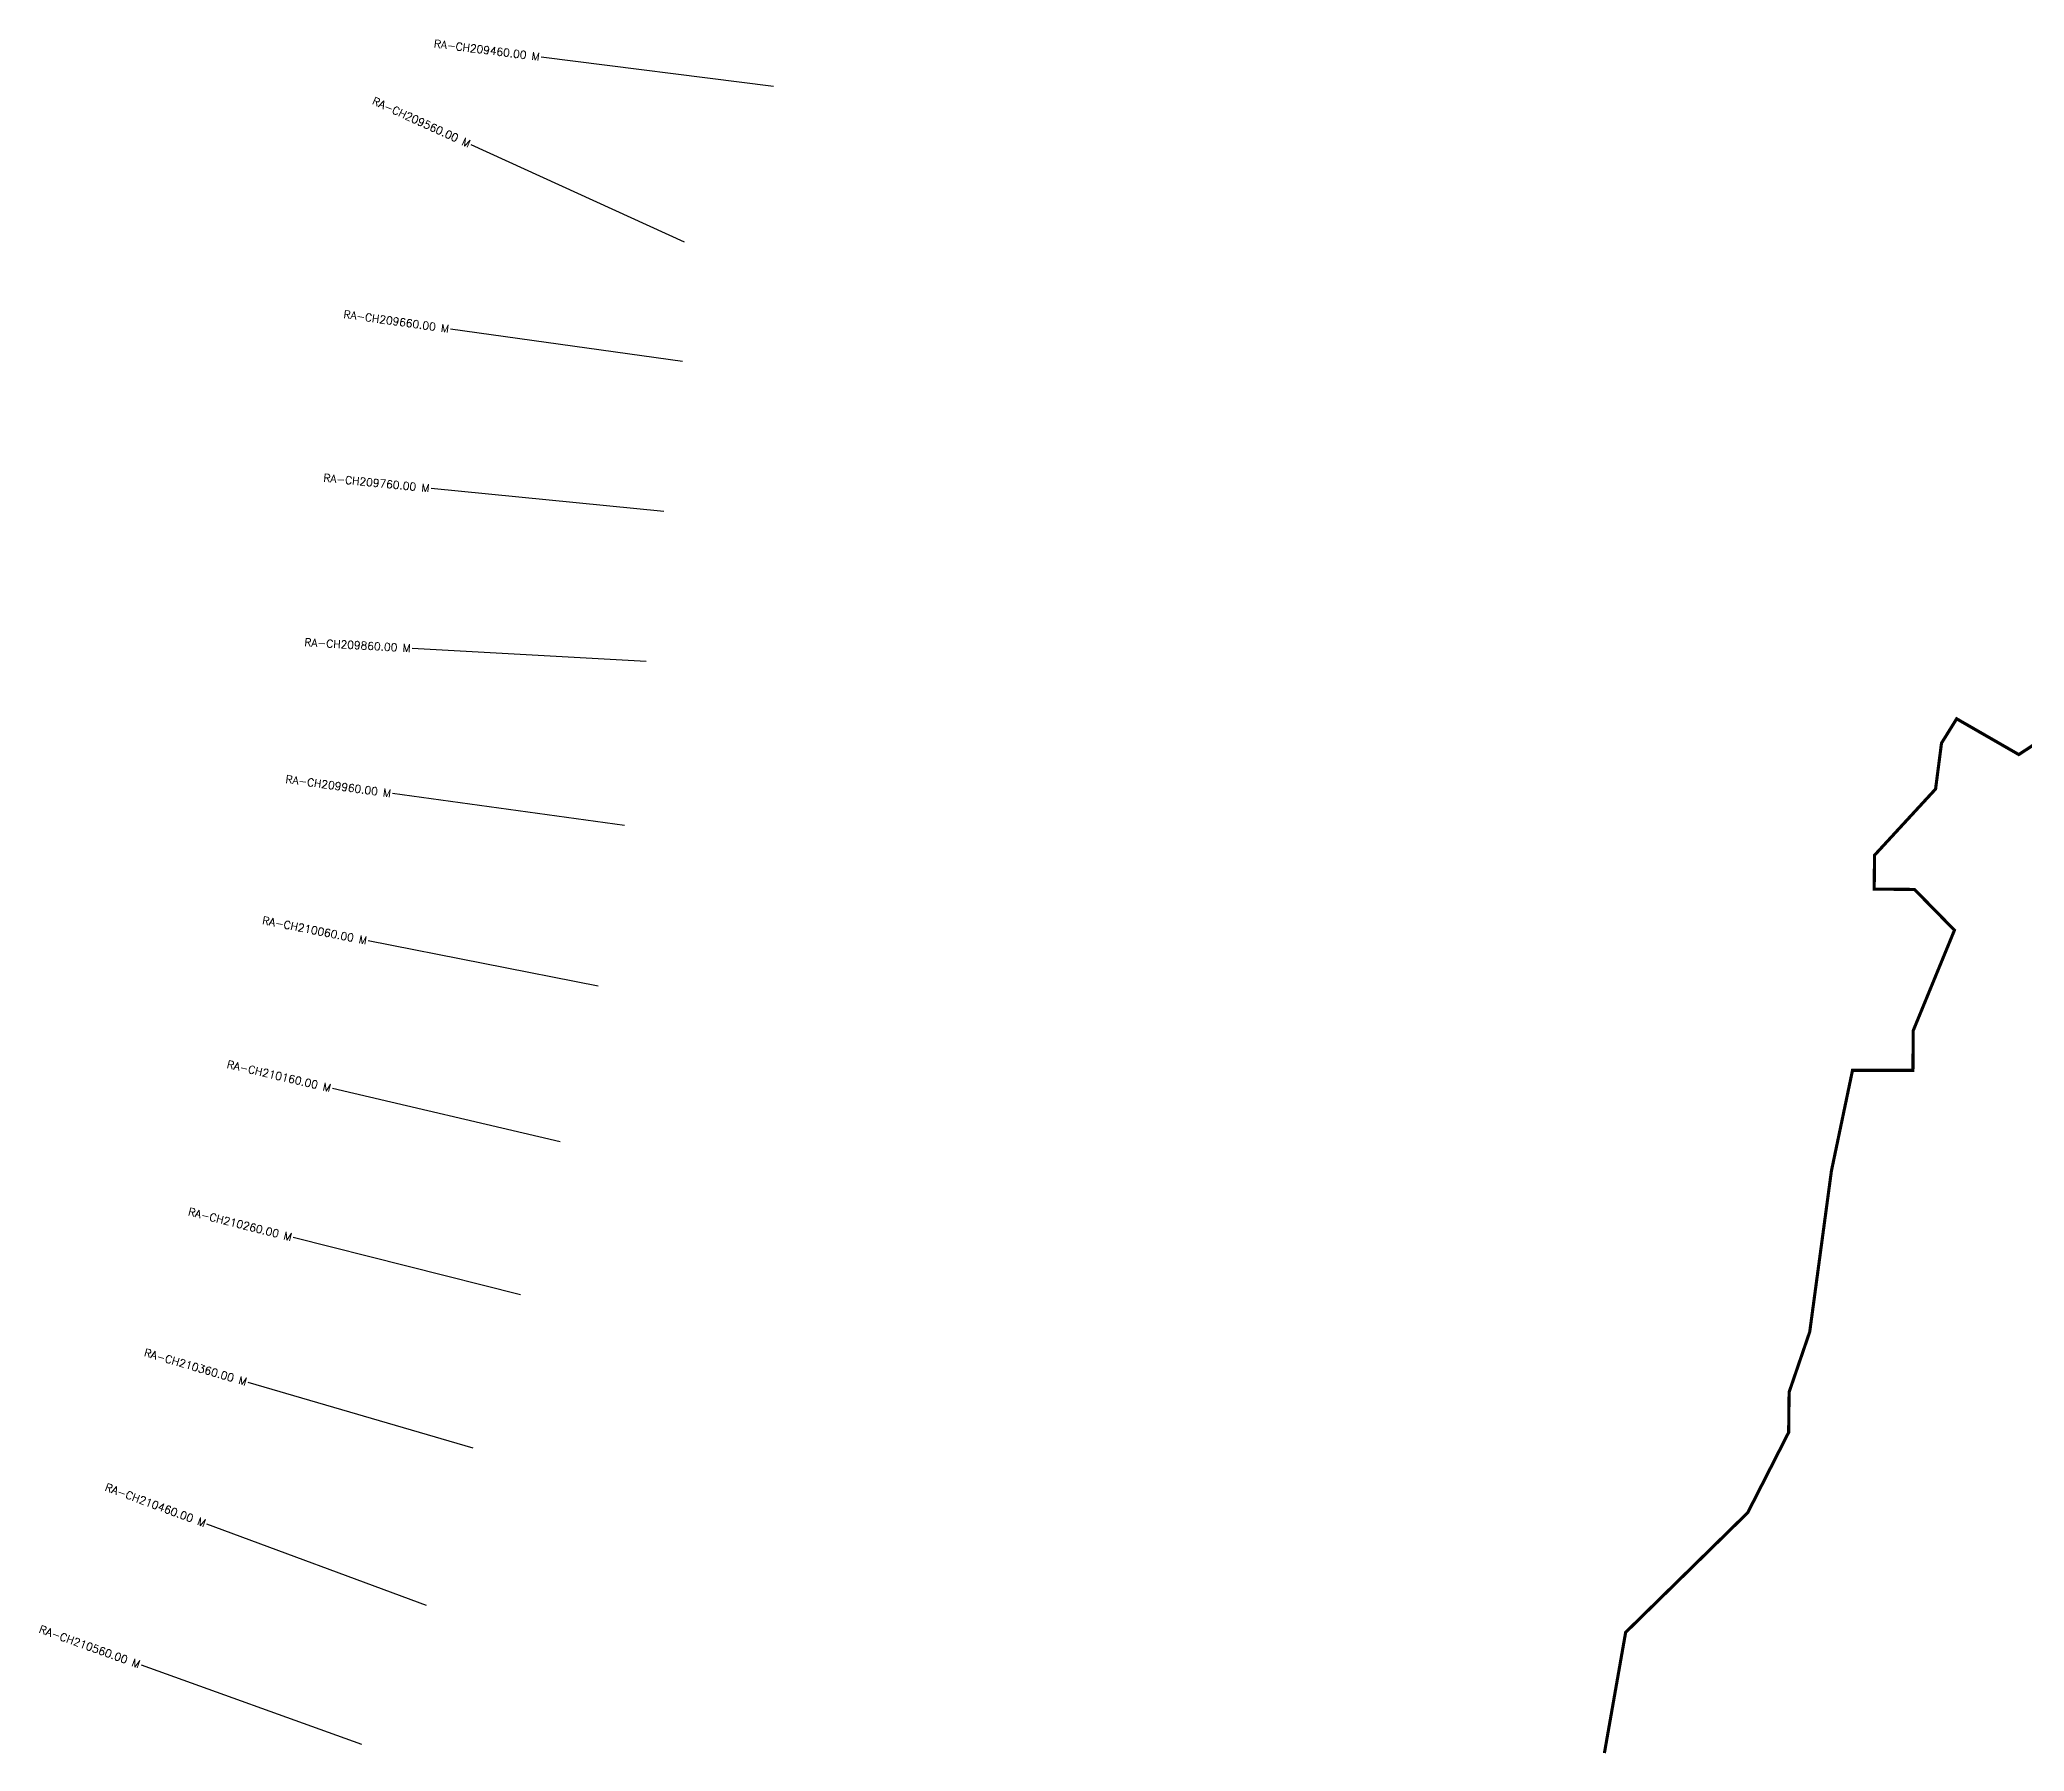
# Model space of a CAD drawing. Header units: metres. Extents: x 274532 to 277334, y 2072906 to 2075276.
# Drawn here: x 274662 to 275933, y 2074179 to 2075276 of the extents above; entities that cross this region are included whole.
import ezdxf
from ezdxf.enums import TextEntityAlignment as Align

# ---------------------------------------------------------------- set-up
doc = ezdxf.new("R2010")
doc.units = ezdxf.units.M
doc.header["$MEASUREMENT"] = 0
doc.layers.add('CS', color=134, linetype='Continuous')
doc.layers.add('CSMark', color=6, linetype='Continuous')
doc.styles.get("Standard").update_dxf_attribs({"font": 'simplex.shx'})

msp = doc.modelspace()

# ---------------------------------------------------------------- linework, layer by layer
at = {"color": 6, "const_width": 2, "flags": 128}
msp.add_lwpolyline([(275664, 2074178), (275677.6, 2074255.3), (275755.8, 2074332), (275782, 2074383.4), (275782.3, 2074409.2), (275795.5, 2074447.8), (275809.4, 2074550.9), (275822.9, 2074615.3), (275861.6, 2074615.3), (275861.8, 2074640.8), (275888.2, 2074705.1), (275862.6, 2074731.2), (275836.8, 2074731.4), (275837, 2074753.1), (275876.1, 2074795.5), (275879.9, 2074824.9), (275889.6, 2074840.5), (275929.4, 2074817.6), (275953.9, 2074833.6)], dxfattribs=at)
at = {"layer": 'CS'}
for p, q in [((275131.9, 2075245.5), (274983.1, 2075264.4)), ((275074.8, 2075145.9), (274938.3, 2075208.1)), ((275073.6, 2075069.3), (274925, 2075090.1)), ((275061.7, 2074973.3), (274912.5, 2074988.1)), ((275050.3, 2074877.2), (274900.5, 2074885.6)), ((275036.5, 2074772.2), (274887.9, 2074792.6)), ((275019.5, 2074669.2), (274872.3, 2074698.2)), ((274995.3, 2074569.5), (274849.3, 2074603.7)), ((274969.8, 2074471.6), (274824.3, 2074508.2)), ((274939.4, 2074373.4), (274795.4, 2074415.4)), ((274909.6, 2074272.5), (274768.9, 2074324.6)), ((274868.1, 2074183.5), (274727, 2074234.3))]:
    msp.add_line(p, q, dxfattribs=at)

# ---------------------------------------------------------------- texts
at = {"layer": 'CSMark'}
for s, rotation, p in [('RA-CH209460.00 M', 352.7629, (274982.1, 2075264.5)), ('RA-CH209560.00 M', 335.5187, (274937.4, 2075208.5)), ('RA-CH209660.00 M', 352.0008, (274924, 2075090.3)), ('RA-CH209760.00 M', 354.3403, (274911.5, 2074988.2)), ('RA-CH209860.00 M', 356.7668, (274899.5, 2074885.7)), ('RA-CH209960.00 M', 352.1939, (274886.9, 2074792.7)), ('RA-CH210060.00 M', 348.8424, (274871.4, 2074698.4)), ('RA-CH210160.00 M', 346.8539, (274848.3, 2074603.9)), ('RA-CH210260.00 M', 345.9029, (274823.3, 2074508.4)), ('RA-CH210360.00 M', 343.7342, (274794.4, 2074415.7)), ('RA-CH210460.00 M', 339.6536, (274768, 2074325)), ('RA-CH210560.00 M', 340.2151, (274726, 2074234.6))]:
    msp.add_text(s, height=5, rotation=rotation, dxfattribs=at).set_placement(p, align=Align.MIDDLE_RIGHT)

doc.saveas('drawing.dxf')
